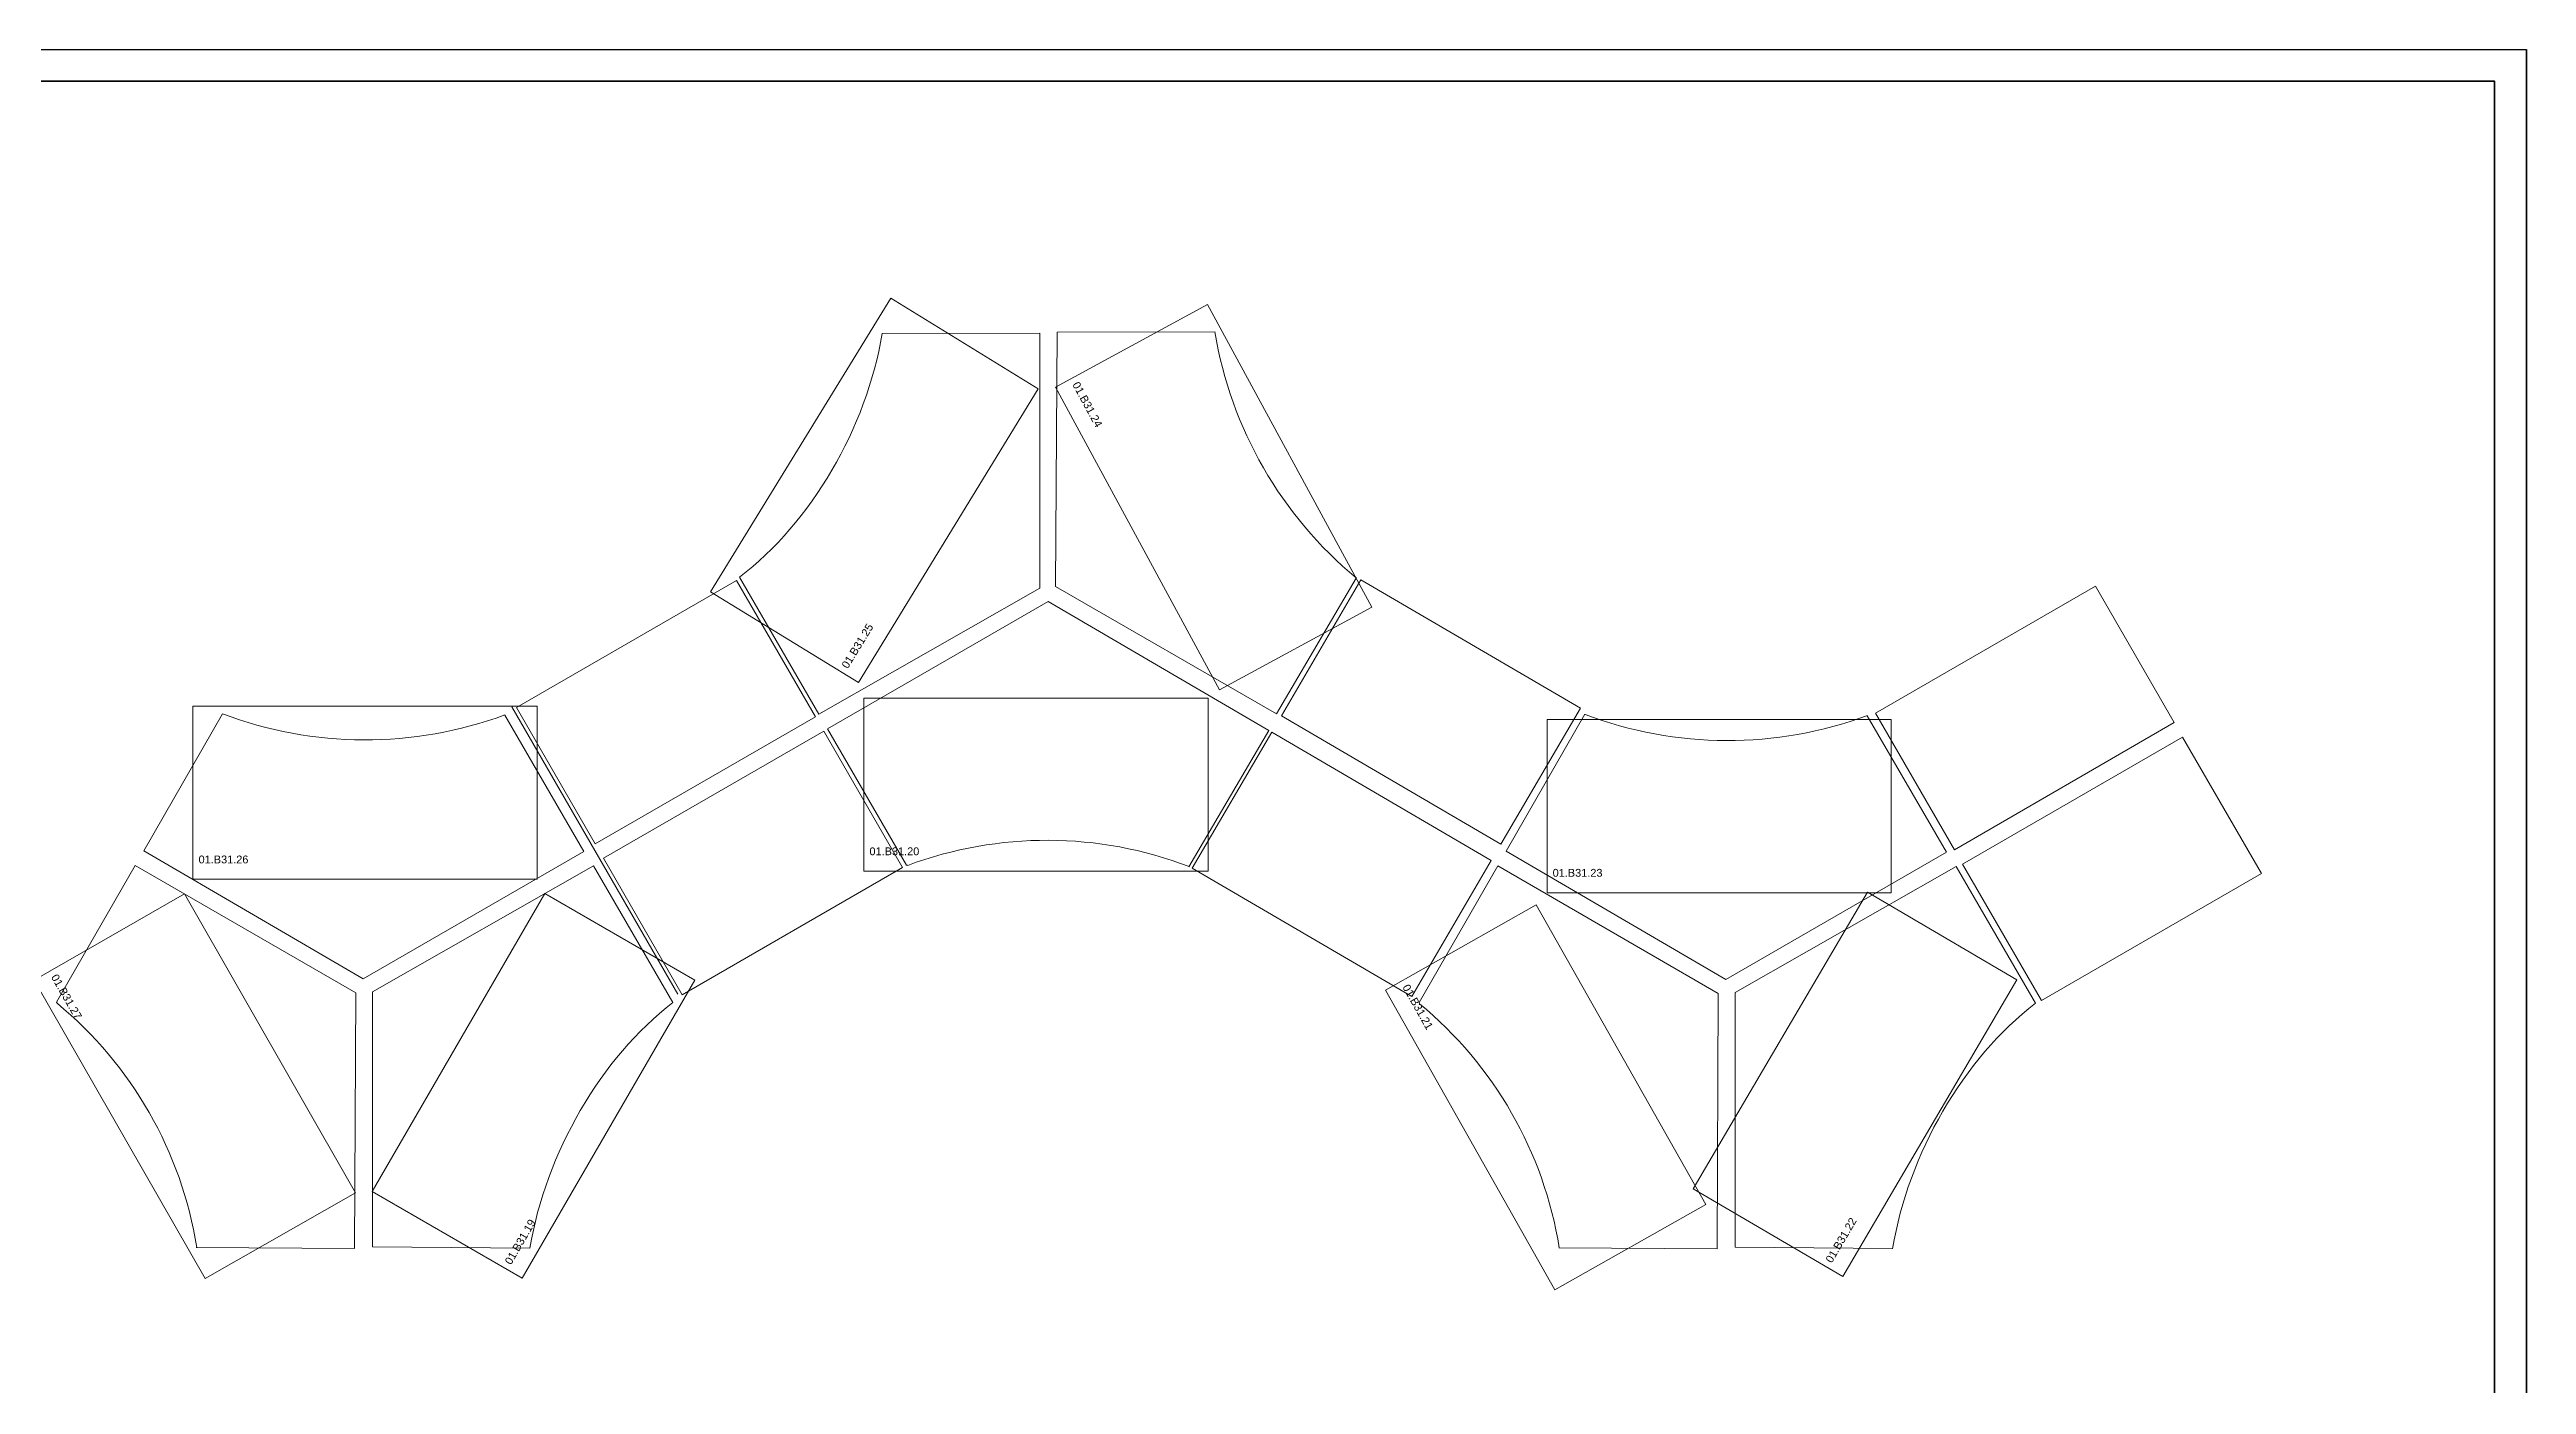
# Model space of a CAD drawing. Header units: millimetres. Extents: x -6.1 to 46.1, y 0 to 48.5.
# Drawn here: x 34.22 to 46.09, y 42.11 to 48.51 of the extents above; entities that cross this region are included whole.
import ezdxf

# ---------------------------------------------------------------- set-up
doc = ezdxf.new("R2010")
doc.units = ezdxf.units.MM
for name, color, linetype in [('PDF_Geometry', 7, 'Continuous'), ('Planon_WPA_Floor', 10, 'Continuous'), ('Planon_WPA_FPoly', 10, 'Continuous')]:
    doc.layers.add(name, color=color, linetype=linetype)
for name, color, linetype, lineweight in [('Planon_WPA_Spoly', 64, 'Continuous', 35), ('Planon_WPA_WPBlock', 5, 'Continuous', 15), ('Planon_WPA_WPPoly', 5, 'Continuous', 15)]:
    doc.layers.add(name, color=color, linetype=linetype, lineweight=lineweight)
doc.styles.add('Arial', font='arial.ttf', dxfattribs={"width": 0.8, "height": 2.5})

# ---------------------------------------------------------------- blocks, each defined once
blk = doc.blocks.new('DFM_Arbeitsplatzstempel')
at = {"style": 'Arial'}
for tag, p in [('AP-ID', (0.054, 0.153)), ('AP-BEZEICHNUNG', (0.054, 0.029))]:
    blk.add_attdef(tag, p, '', height=0.075, dxfattribs=at)

msp = doc.modelspace()

# ---------------------------------------------------------------- linework, layer by layer
at = {"layer": 'PDF_Geometry', "lineweight": 9}
for points in [[(38.969, 45.932), (38.969, 47.154), (38.214, 47.152)], [(39.81, 47.16), (39.81, 47.16), (39.052, 47.159), (39.045, 45.94)], [(36.839, 44.706), (37.894, 45.315), (37.516, 45.969), (36.461, 45.36), (36.839, 44.706)], [(37.53, 45.984), (37.53, 45.984), (37.911, 45.328), (38.969, 45.932)], [(39.045, 45.94), (40.103, 45.33), (40.486, 45.979)], [(41.56, 45.357), (40.508, 45.971), (40.127, 45.32), (41.179, 44.705), (41.56, 45.357)], [(43.352, 44.678), (44.406, 45.287), (44.029, 45.941), (42.974, 45.332), (43.352, 44.678)], [(39.009, 45.868), (37.952, 45.257), (38.33, 44.604), (38.336, 44.604)], [(39.684, 44.596), (39.684, 44.596), (40.067, 45.25), (39.009, 45.868)], [(37.234, 43.985), (36.439, 45.363)], [(35.053, 45.33), (35.053, 45.33), (34.675, 44.673), (35.727, 44.059)], [(35.727, 44.059), (36.785, 44.67), (36.406, 45.323)], [(37.256, 43.983), (38.311, 44.592), (37.934, 45.246), (36.879, 44.637), (37.256, 43.983)], [(41.133, 44.627), (40.081, 45.241), (39.7, 44.59), (40.752, 43.975), (41.133, 44.627)], [(41.582, 45.328), (41.582, 45.328), (41.205, 44.671), (42.257, 44.056)], [(42.257, 44.056), (43.315, 44.667), (42.935, 45.32)], [(43.769, 43.955), (44.824, 44.564), (44.446, 45.218), (43.391, 44.609), (43.769, 43.955)], [(35.692, 43.992), (34.634, 44.602), (34.257, 43.948), (34.26, 43.943)], [(37.211, 43.945), (37.211, 43.945), (36.831, 44.601), (35.772, 43.997)], [(42.221, 43.989), (41.164, 44.6), (40.787, 43.945), (40.789, 43.94)], [(43.741, 43.943), (43.741, 43.943), (43.36, 44.598), (42.302, 43.994)], [(34.927, 42.772), (34.927, 42.772), (35.685, 42.767), (35.692, 43.992)], [(35.772, 43.997), (35.772, 42.775), (36.526, 42.768)], [(41.457, 42.769), (41.457, 42.769), (42.215, 42.765), (42.221, 43.989)], [(42.302, 43.994), (42.302, 42.773), (43.056, 42.766)]]:
    msp.add_lwpolyline(points, dxfattribs=at)
for centre, radius, start, end in [((41.723, 47.475), 1.94, 189.3364, 230.414), ((35.736, 47.132), 1.928, 249.2356, 290.3197), ((42.266, 47.129), 1.928, 249.2356, 290.3203), ((39.004, 42.811), 1.912, 69.1375, 110.4268), ((33.042, 42.468), 1.912, 9.146, 50.4341), ((39.571, 42.466), 1.912, 9.1458, 50.4343)]:
    msp.add_arc(centre, radius, start, end, dxfattribs=at)
for centre, major_axis, ratio, start_param, end_param in [((37.294, 46.977), (0.587, 1.156), 0.637212, 4.068594, 5.169523), ((37.45, 42.949), (0.588, 1.162), 0.636529, 0.927627, 2.030738), ((43.98, 42.946), (0.588, 1.162), 0.636541, 0.927584, 2.030666)]:
    msp.add_ellipse(centre, major_axis=major_axis, ratio=ratio, start_param=start_param, end_param=end_param, dxfattribs=at)
at = {"layer": 'Planon_WPA_Floor'}
for points in [[(-6.077, 48.513), (46.094, 48.513)], [(46.094, 27.114), (46.094, 48.513)], [(-5.925, 48.361), (45.941, 48.361)], [(45.941, 27.215), (45.941, 48.361)]]:
    msp.add_lwpolyline(points, dxfattribs=at)
at = {"layer": 'Planon_WPA_FPoly'}
msp.add_lwpolyline([(0, 0), (0, 30.332), (-3.299, 30.332), (-3.299, 32.776), (-4.471, 32.776), (-4.471, 32.911), (-4.974, 32.911), (-4.974, 33.796), (-6.077, 33.796), (-6.077, 48.513), (46.094, 48.513), (46.094, 27.114), (39.31, 27.114), (39.31, 24.356), (33.123, 24.356), (33.123, 5.939), (37.022, 5.939), (37.022, 0)], close=True, dxfattribs=at)
at = {"layer": 'Planon_WPA_Spoly'}
msp.add_lwpolyline([(32.971, 24.509), (39.158, 24.509), (39.158, 27.215), (45.941, 27.215), (45.941, 48.361), (-5.925, 48.361)], dxfattribs=at)
at = {"layer": 'Planon_WPA_WPPoly', "linetype": 'ByBlock'}
for points in [[(38.1, 45.48), (38.962, 46.887), (38.255, 47.321), (37.392, 45.914)], [(39.044, 46.895), (39.831, 45.445), (40.561, 45.841), (39.773, 47.291)], [(34.911, 44.536), (36.561, 44.536), (36.561, 45.366), (34.911, 45.366)], [(38.126, 44.575), (39.776, 44.575), (39.776, 45.405), (38.126, 45.405)], [(41.4, 44.472), (43.05, 44.472), (43.05, 45.302), (41.4, 45.302)], [(34.15, 44.053), (34.97, 42.622), (35.69, 43.034), (34.87, 44.466)], [(36.488, 42.624), (37.316, 44.052), (36.598, 44.468), (35.77, 43.04)], [(40.626, 44.005), (41.438, 42.569), (42.161, 42.978), (41.348, 44.414)], [(42.817, 42.632), (43.652, 44.055), (42.936, 44.475), (42.101, 43.053)]]:
    msp.add_lwpolyline(points, close=True, dxfattribs=at)

# ---------------------------------------------------------------- block references
at = {"layer": 'Planon_WPA_WPBlock'}
for p, xscale, yscale, zscale, rotation, values in [((39.044, 46.895), 0.5, 0.5, 0.5, 298.4912627948079, {'AP-ID': '01.B31.24'}), ((38.1, 45.48), 0.5, 0.5, 0.5, 58.49259968579136, {'AP-ID': '01.B31.25'}), ((34.15, 44.053), 0.4999999999999999, 0.4999999999999999, 0.4999999999999999, 299.8102304351458, {'AP-ID': '01.B31.27'}), ((40.626, 44.005), 0.5, 0.5, 0.5, 299.5141843684023, {'AP-ID': '01.B31.21'}), ((36.488, 42.624), 0.5, 0.5, 0.5, 59.89905403013449, {'AP-ID': '01.B31.19'}), ((42.817, 42.632), 0.5, 0.5, 0.5, 59.57859733050594, {'AP-ID': '01.B31.22'})]:
    msp.add_blockref('DFM_Arbeitsplatzstempel', p, dxfattribs=dict(at, xscale=xscale, yscale=yscale, zscale=zscale, rotation=rotation)).add_auto_attribs(values)
at = {"layer": 'Planon_WPA_WPBlock', "xscale": 0.5, "yscale": 0.5, "zscale": 0.5}
for p, values in [((34.911, 44.536), {'AP-ID': '01.B31.26'}), ((38.126, 44.575), {'AP-ID': '01.B31.20'}), ((41.4, 44.472), {'AP-ID': '01.B31.23'})]:
    msp.add_blockref('DFM_Arbeitsplatzstempel', p, dxfattribs=at).add_auto_attribs(values)

doc.saveas('drawing.dxf')
